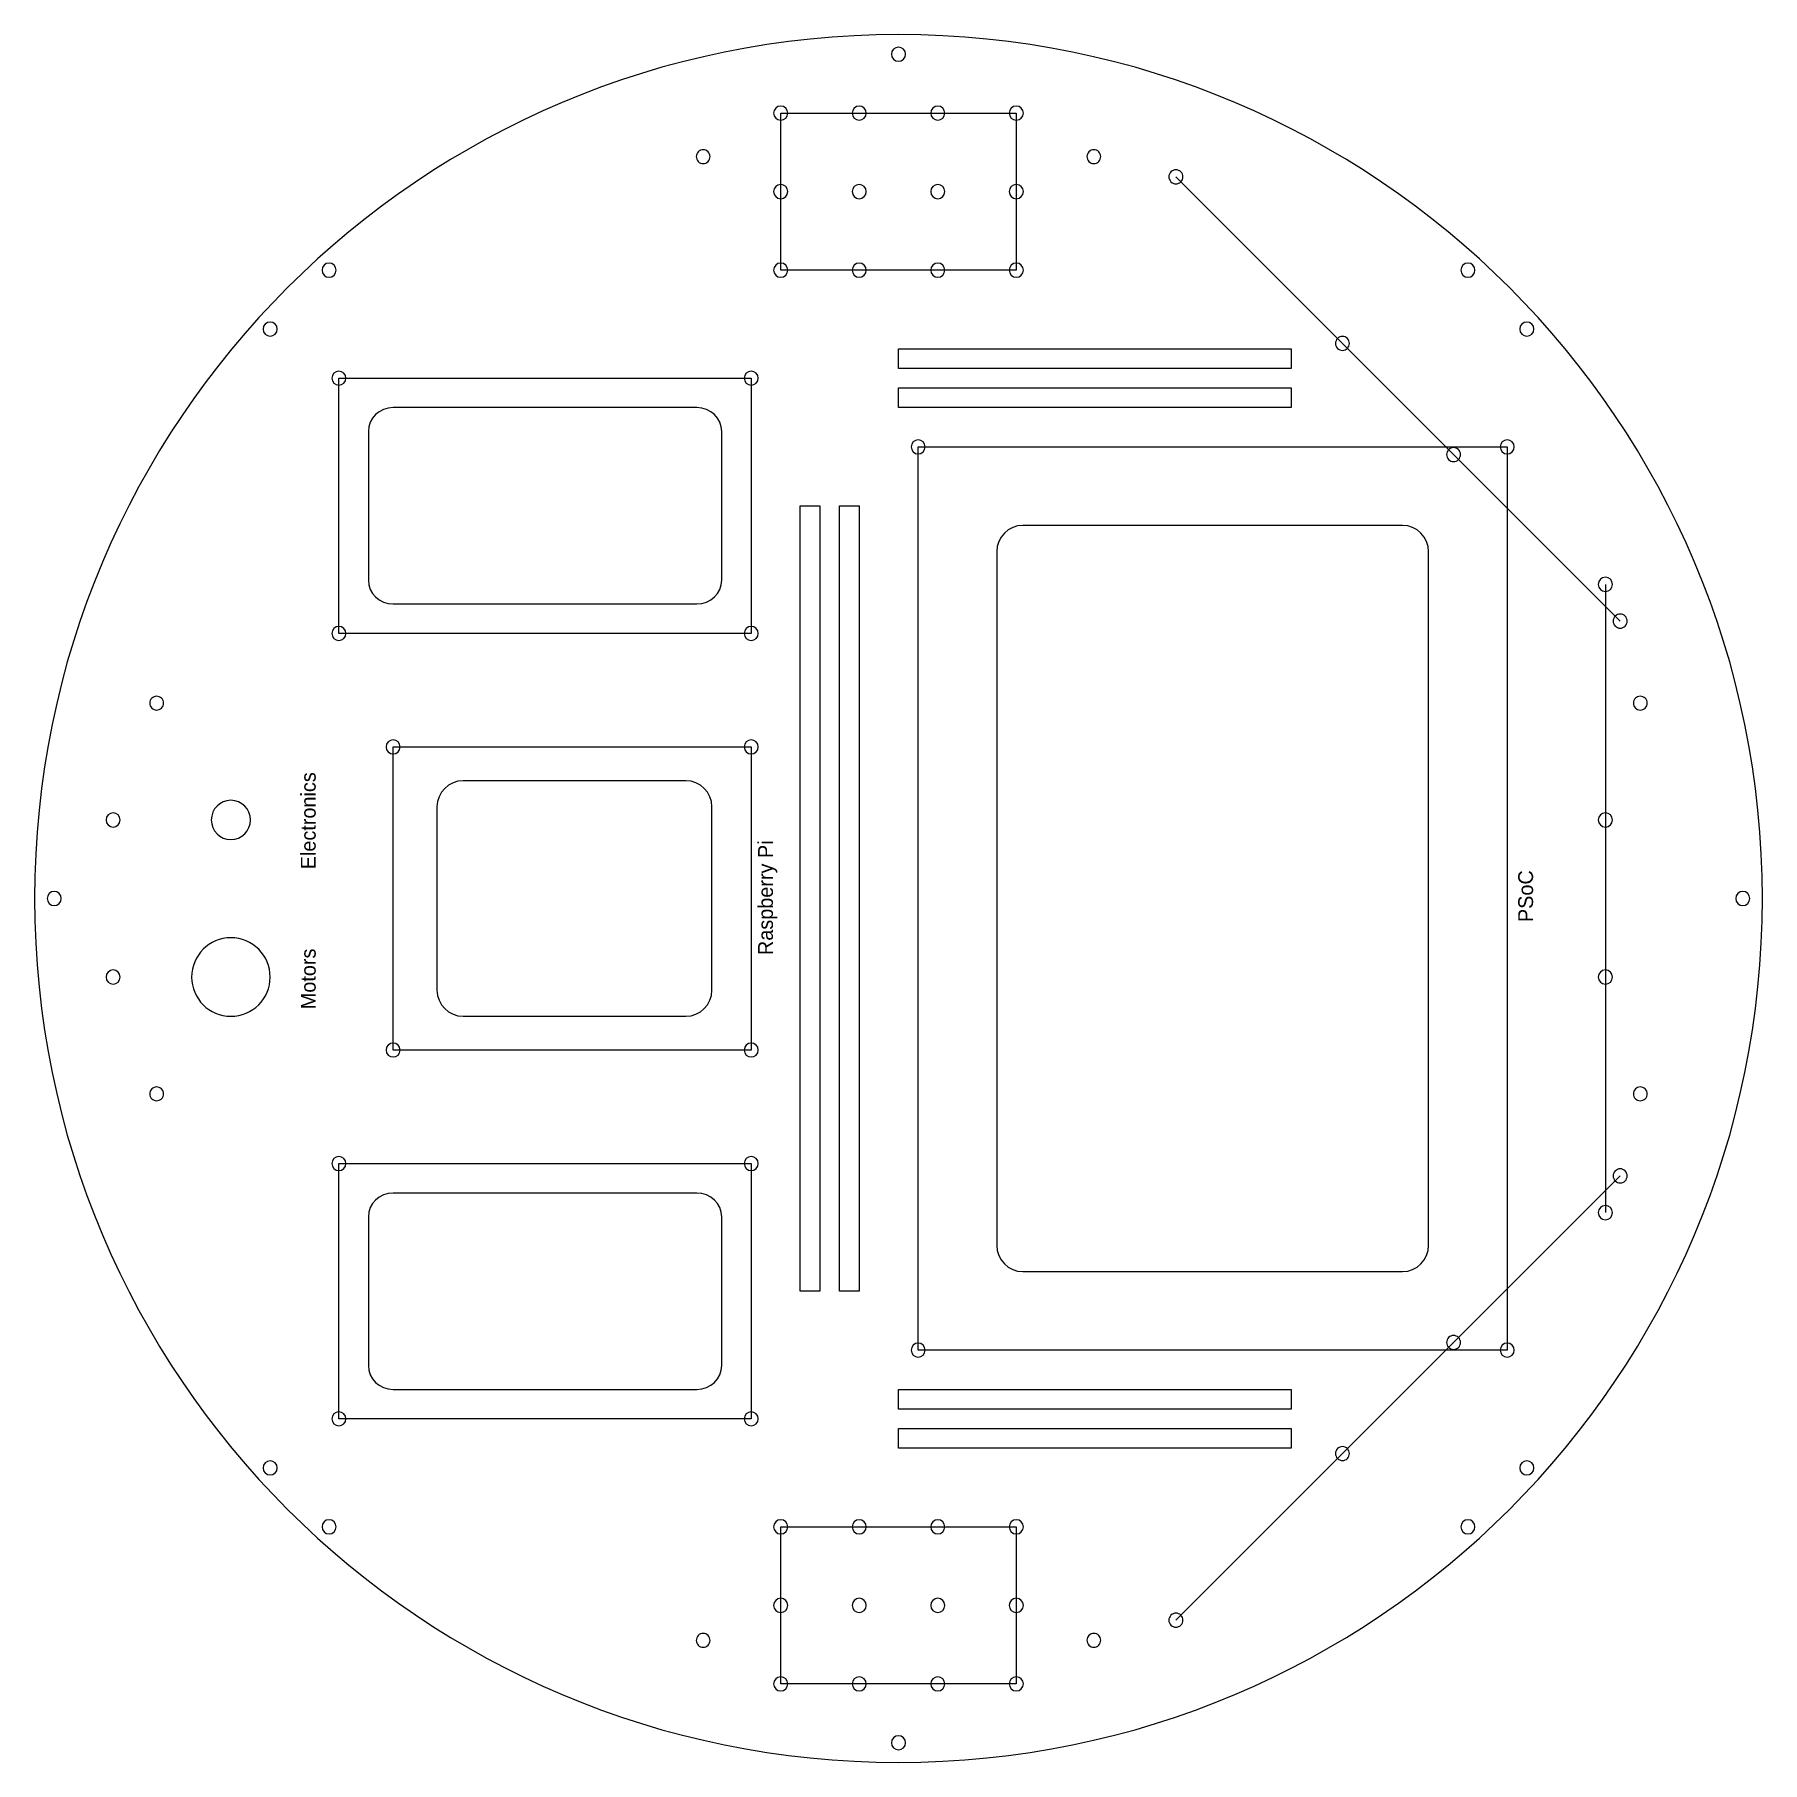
# Model space of a CAD drawing. Header units: inches. Extents: x 0.5 to 11.5, y -11.5 to -0.5.
import ezdxf

# ---------------------------------------------------------------- set-up
doc = ezdxf.new("R2010")
doc.units = ezdxf.units.IN
doc.header["$MEASUREMENT"] = 0
doc.layers.add('Layer 1', color=7, linetype='Continuous')

msp = doc.modelspace()

# ---------------------------------------------------------------- linework, layer by layer
at = {"layer": 'Layer 1', "lineweight": 0}
for points in [[(6.75, -2), (5.25, -2), (5.25, -1), (6.75, -1), (6.75, -2)], [(7.766, -1.406), (10.594, -4.234)], [(8.5, -2.625), (6, -2.625), (6, -2.5), (8.5, -2.5), (8.5, -2.625)], [(5.062, -4.312), (2.437, -4.312), (2.437, -2.688), (5.062, -2.688), (5.062, -4.312)], [(8.5, -2.875), (6, -2.875), (6, -2.75), (8.5, -2.75), (8.5, -2.875)], [(9.875, -8.875), (6.125, -8.875), (6.125, -3.125), (9.875, -3.125), (9.875, -8.875)], [(5.5, -8.5), (5.375, -8.5), (5.375, -3.5), (5.5, -3.5), (5.5, -8.5)], [(5.75, -8.5), (5.625, -8.5), (5.625, -3.5), (5.75, -3.5), (5.75, -8.5)], [(10.5, -4), (10.5, -8)], [(5.063, -6.965), (2.783, -6.965), (2.783, -5.035), (5.063, -5.035), (5.063, -6.965)], [(5.062, -9.312), (2.437, -9.312), (2.437, -7.688), (5.062, -7.688), (5.062, -9.312)], [(10.594, -7.766), (7.766, -10.594)], [(8.5, -9.25), (6, -9.25), (6, -9.125), (8.5, -9.125), (8.5, -9.25)], [(8.5, -9.5), (6, -9.5), (6, -9.375), (8.5, -9.375), (8.5, -9.5)], [(6.75, -11), (5.25, -11), (5.25, -10), (6.75, -10), (6.75, -11)]]:
    msp.add_lwpolyline(points, dxfattribs=at)
for points, knots in [([(11.5, -6), (11.5, -9.038), (9.038, -11.5), (6, -11.5), (2.962, -11.5), (0.5, -9.038), (0.5, -6), (0.5, -2.962), (2.962, -0.5), (6, -0.5), (9.038, -0.5), (11.5, -2.962), (11.5, -6)], [0, 0, 0, 0, 1, 1, 1, 2, 2, 2, 3, 3, 3, 4, 4, 4, 4]), ([(6.045, -0.625), (6.045, -0.65), (6.025, -0.67), (6, -0.67), (5.975, -0.67), (5.955, -0.65), (5.955, -0.625), (5.955, -0.6), (5.975, -0.58), (6, -0.58), (6.025, -0.58), (6.045, -0.6), (6.045, -0.625)], [0, 0, 0, 0, 1, 1, 1, 2, 2, 2, 3, 3, 3, 4, 4, 4, 4]), ([(5.295, -1), (5.295, -1.025), (5.275, -1.045), (5.25, -1.045), (5.225, -1.045), (5.205, -1.025), (5.205, -1), (5.205, -0.975), (5.225, -0.955), (5.25, -0.955), (5.275, -0.955), (5.295, -0.975), (5.295, -1)], [0, 0, 0, 0, 1, 1, 1, 2, 2, 2, 3, 3, 3, 4, 4, 4, 4]), ([(5.795, -1), (5.795, -1.025), (5.775, -1.045), (5.75, -1.045), (5.725, -1.045), (5.705, -1.025), (5.705, -1), (5.705, -0.975), (5.725, -0.955), (5.75, -0.955), (5.775, -0.955), (5.795, -0.975), (5.795, -1)], [0, 0, 0, 0, 1, 1, 1, 2, 2, 2, 3, 3, 3, 4, 4, 4, 4]), ([(6.295, -1), (6.295, -1.025), (6.275, -1.045), (6.25, -1.045), (6.225, -1.045), (6.205, -1.025), (6.205, -1), (6.205, -0.975), (6.225, -0.955), (6.25, -0.955), (6.275, -0.955), (6.295, -0.975), (6.295, -1)], [0, 0, 0, 0, 1, 1, 1, 2, 2, 2, 3, 3, 3, 4, 4, 4, 4]), ([(6.795, -1), (6.795, -1.025), (6.775, -1.045), (6.75, -1.045), (6.725, -1.045), (6.705, -1.025), (6.705, -1), (6.705, -0.975), (6.725, -0.955), (6.75, -0.955), (6.775, -0.955), (6.795, -0.975), (6.795, -1)], [0, 0, 0, 0, 1, 1, 1, 2, 2, 2, 3, 3, 3, 4, 4, 4, 4]), ([(4.788, -1.246), (4.805, -1.263), (4.805, -1.291), (4.788, -1.309), (4.77, -1.326), (4.742, -1.326), (4.725, -1.309), (4.708, -1.291), (4.708, -1.263), (4.725, -1.246), (4.742, -1.229), (4.77, -1.229), (4.788, -1.246)], [0, 0, 0, 0, 1, 1, 1, 2, 2, 2, 3, 3, 3, 4, 4, 4, 4]), ([(7.275, -1.309), (7.258, -1.326), (7.23, -1.326), (7.212, -1.309), (7.195, -1.291), (7.195, -1.263), (7.212, -1.246), (7.23, -1.229), (7.258, -1.229), (7.275, -1.246), (7.292, -1.263), (7.292, -1.291), (7.275, -1.309)], [0, 0, 0, 0, 1, 1, 1, 2, 2, 2, 3, 3, 3, 4, 4, 4, 4]), ([(7.797, -1.374), (7.815, -1.392), (7.815, -1.42), (7.797, -1.437), (7.78, -1.455), (7.752, -1.455), (7.734, -1.437), (7.717, -1.42), (7.717, -1.392), (7.734, -1.374), (7.752, -1.357), (7.78, -1.357), (7.797, -1.374)], [0, 0, 0, 0, 1, 1, 1, 2, 2, 2, 3, 3, 3, 4, 4, 4, 4]), ([(5.295, -1.5), (5.295, -1.525), (5.275, -1.545), (5.25, -1.545), (5.225, -1.545), (5.205, -1.525), (5.205, -1.5), (5.205, -1.475), (5.225, -1.455), (5.25, -1.455), (5.275, -1.455), (5.295, -1.475), (5.295, -1.5)], [0, 0, 0, 0, 1, 1, 1, 2, 2, 2, 3, 3, 3, 4, 4, 4, 4]), ([(5.795, -1.5), (5.795, -1.525), (5.775, -1.545), (5.75, -1.545), (5.725, -1.545), (5.705, -1.525), (5.705, -1.5), (5.705, -1.475), (5.725, -1.455), (5.75, -1.455), (5.775, -1.455), (5.795, -1.475), (5.795, -1.5)], [0, 0, 0, 0, 1, 1, 1, 2, 2, 2, 3, 3, 3, 4, 4, 4, 4]), ([(6.295, -1.5), (6.295, -1.525), (6.275, -1.545), (6.25, -1.545), (6.225, -1.545), (6.205, -1.525), (6.205, -1.5), (6.205, -1.475), (6.225, -1.455), (6.25, -1.455), (6.275, -1.455), (6.295, -1.475), (6.295, -1.5)], [0, 0, 0, 0, 1, 1, 1, 2, 2, 2, 3, 3, 3, 4, 4, 4, 4]), ([(6.795, -1.5), (6.795, -1.525), (6.775, -1.545), (6.75, -1.545), (6.725, -1.545), (6.705, -1.525), (6.705, -1.5), (6.705, -1.475), (6.725, -1.455), (6.75, -1.455), (6.775, -1.455), (6.795, -1.475), (6.795, -1.5)], [0, 0, 0, 0, 1, 1, 1, 2, 2, 2, 3, 3, 3, 4, 4, 4, 4]), ([(2.42, -2), (2.42, -2.025), (2.4, -2.045), (2.375, -2.045), (2.35, -2.045), (2.33, -2.025), (2.33, -2), (2.33, -1.975), (2.35, -1.955), (2.375, -1.955), (2.4, -1.955), (2.42, -1.975), (2.42, -2)], [0, 0, 0, 0, 1, 1, 1, 2, 2, 2, 3, 3, 3, 4, 4, 4, 4]), ([(5.295, -2), (5.295, -2.025), (5.275, -2.045), (5.25, -2.045), (5.225, -2.045), (5.205, -2.025), (5.205, -2), (5.205, -1.975), (5.225, -1.955), (5.25, -1.955), (5.275, -1.955), (5.295, -1.975), (5.295, -2)], [0, 0, 0, 0, 1, 1, 1, 2, 2, 2, 3, 3, 3, 4, 4, 4, 4]), ([(5.795, -2), (5.795, -2.025), (5.775, -2.045), (5.75, -2.045), (5.725, -2.045), (5.705, -2.025), (5.705, -2), (5.705, -1.975), (5.725, -1.955), (5.75, -1.955), (5.775, -1.955), (5.795, -1.975), (5.795, -2)], [0, 0, 0, 0, 1, 1, 1, 2, 2, 2, 3, 3, 3, 4, 4, 4, 4]), ([(6.295, -2), (6.295, -2.025), (6.275, -2.045), (6.25, -2.045), (6.225, -2.045), (6.205, -2.025), (6.205, -2), (6.205, -1.975), (6.225, -1.955), (6.25, -1.955), (6.275, -1.955), (6.295, -1.975), (6.295, -2)], [0, 0, 0, 0, 1, 1, 1, 2, 2, 2, 3, 3, 3, 4, 4, 4, 4]), ([(6.795, -2), (6.795, -2.025), (6.775, -2.045), (6.75, -2.045), (6.725, -2.045), (6.705, -2.025), (6.705, -2), (6.705, -1.975), (6.725, -1.955), (6.75, -1.955), (6.775, -1.955), (6.795, -1.975), (6.795, -2)], [0, 0, 0, 0, 1, 1, 1, 2, 2, 2, 3, 3, 3, 4, 4, 4, 4]), ([(9.67, -2), (9.67, -2.025), (9.65, -2.045), (9.625, -2.045), (9.6, -2.045), (9.58, -2.025), (9.58, -2), (9.58, -1.975), (9.6, -1.955), (9.625, -1.955), (9.65, -1.955), (9.67, -1.975), (9.67, -2)], [0, 0, 0, 0, 1, 1, 1, 2, 2, 2, 3, 3, 3, 4, 4, 4, 4]), ([(2.045, -2.375), (2.045, -2.4), (2.025, -2.42), (2, -2.42), (1.975, -2.42), (1.955, -2.4), (1.955, -2.375), (1.955, -2.35), (1.975, -2.33), (2, -2.33), (2.025, -2.33), (2.045, -2.35), (2.045, -2.375)], [0, 0, 0, 0, 1, 1, 1, 2, 2, 2, 3, 3, 3, 4, 4, 4, 4]), ([(8.858, -2.435), (8.875, -2.452), (8.875, -2.48), (8.858, -2.498), (8.84, -2.515), (8.812, -2.515), (8.795, -2.498), (8.778, -2.48), (8.778, -2.452), (8.795, -2.435), (8.812, -2.417), (8.84, -2.417), (8.858, -2.435)], [0, 0, 0, 0, 1, 1, 1, 2, 2, 2, 3, 3, 3, 4, 4, 4, 4]), ([(10.045, -2.375), (10.045, -2.4), (10.025, -2.42), (10, -2.42), (9.975, -2.42), (9.955, -2.4), (9.955, -2.375), (9.955, -2.35), (9.975, -2.33), (10, -2.33), (10.025, -2.33), (10.045, -2.35), (10.045, -2.375)], [0, 0, 0, 0, 1, 1, 1, 2, 2, 2, 3, 3, 3, 4, 4, 4, 4]), ([(2.482, -2.688), (2.482, -2.712), (2.462, -2.732), (2.437, -2.732), (2.413, -2.732), (2.393, -2.712), (2.393, -2.688), (2.393, -2.663), (2.413, -2.643), (2.437, -2.643), (2.462, -2.643), (2.482, -2.663), (2.482, -2.688)], [0, 0, 0, 0, 1, 1, 1, 2, 2, 2, 3, 3, 3, 4, 4, 4, 4]), ([(5.107, -2.688), (5.107, -2.712), (5.087, -2.732), (5.062, -2.732), (5.038, -2.732), (5.018, -2.712), (5.018, -2.688), (5.018, -2.663), (5.038, -2.643), (5.062, -2.643), (5.087, -2.643), (5.107, -2.663), (5.107, -2.688)], [0, 0, 0, 0, 1, 1, 1, 2, 2, 2, 3, 3, 3, 4, 4, 4, 4]), ([(4.875, -3.973), (4.875, -4.057), (4.804, -4.125), (4.717, -4.125), (4.717, -4.125), (2.783, -4.125), (2.783, -4.125), (2.695, -4.125), (2.625, -4.057), (2.625, -3.973), (2.625, -3.973), (2.625, -3.027), (2.625, -3.027), (2.625, -2.943), (2.695, -2.875), (2.783, -2.875), (2.783, -2.875), (4.717, -2.875), (4.717, -2.875), (4.804, -2.875), (4.875, -2.943), (4.875, -3.027), (4.875, -3.027), (4.875, -3.973), (4.875, -3.973)], [0, 0, 0, 0, 1, 1, 1, 2, 2, 2, 3, 3, 3, 4, 4, 4, 5, 5, 5, 6, 6, 6, 7, 7, 7, 8, 8, 8, 8]), ([(6.17, -3.125), (6.17, -3.15), (6.15, -3.17), (6.125, -3.17), (6.1, -3.17), (6.081, -3.15), (6.081, -3.125), (6.081, -3.1), (6.1, -3.08), (6.125, -3.08), (6.15, -3.08), (6.17, -3.1), (6.17, -3.125)], [0, 0, 0, 0, 1, 1, 1, 2, 2, 2, 3, 3, 3, 4, 4, 4, 4]), ([(9.565, -3.142), (9.582, -3.16), (9.582, -3.188), (9.565, -3.205), (9.548, -3.223), (9.52, -3.223), (9.502, -3.205), (9.485, -3.188), (9.485, -3.16), (9.502, -3.142), (9.52, -3.125), (9.548, -3.125), (9.565, -3.142)], [0, 0, 0, 0, 1, 1, 1, 2, 2, 2, 3, 3, 3, 4, 4, 4, 4]), ([(9.92, -3.125), (9.92, -3.15), (9.9, -3.17), (9.875, -3.17), (9.85, -3.17), (9.83, -3.15), (9.83, -3.125), (9.83, -3.1), (9.85, -3.08), (9.875, -3.08), (9.9, -3.08), (9.92, -3.1), (9.92, -3.125)], [0, 0, 0, 0, 1, 1, 1, 2, 2, 2, 3, 3, 3, 4, 4, 4, 4]), ([(9.375, -8.208), (9.375, -8.3), (9.3, -8.375), (9.208, -8.375), (9.208, -8.375), (6.792, -8.375), (6.792, -8.375), (6.7, -8.375), (6.625, -8.3), (6.625, -8.208), (6.625, -8.208), (6.625, -3.792), (6.625, -3.792), (6.625, -3.7), (6.7, -3.625), (6.792, -3.625), (6.792, -3.625), (9.208, -3.625), (9.208, -3.625), (9.3, -3.625), (9.375, -3.7), (9.375, -3.792), (9.375, -3.792), (9.375, -8.208), (9.375, -8.208)], [0, 0, 0, 0, 1, 1, 1, 2, 2, 2, 3, 3, 3, 4, 4, 4, 5, 5, 5, 6, 6, 6, 7, 7, 7, 8, 8, 8, 8]), ([(10.545, -4), (10.545, -4.025), (10.525, -4.045), (10.5, -4.045), (10.475, -4.045), (10.455, -4.025), (10.455, -4), (10.455, -3.975), (10.475, -3.955), (10.5, -3.955), (10.525, -3.955), (10.545, -3.975), (10.545, -4)], [0, 0, 0, 0, 1, 1, 1, 2, 2, 2, 3, 3, 3, 4, 4, 4, 4]), ([(2.482, -4.312), (2.482, -4.337), (2.462, -4.357), (2.437, -4.357), (2.413, -4.357), (2.393, -4.337), (2.393, -4.312), (2.393, -4.288), (2.413, -4.268), (2.437, -4.268), (2.462, -4.268), (2.482, -4.288), (2.482, -4.312)], [0, 0, 0, 0, 1, 1, 1, 2, 2, 2, 3, 3, 3, 4, 4, 4, 4]), ([(5.107, -4.312), (5.107, -4.337), (5.087, -4.357), (5.062, -4.357), (5.038, -4.357), (5.018, -4.337), (5.018, -4.312), (5.018, -4.288), (5.038, -4.268), (5.062, -4.268), (5.087, -4.268), (5.107, -4.288), (5.107, -4.312)], [0, 0, 0, 0, 1, 1, 1, 2, 2, 2, 3, 3, 3, 4, 4, 4, 4]), ([(10.626, -4.203), (10.643, -4.22), (10.643, -4.248), (10.626, -4.266), (10.608, -4.283), (10.58, -4.283), (10.563, -4.266), (10.545, -4.248), (10.545, -4.22), (10.563, -4.203), (10.58, -4.185), (10.608, -4.185), (10.626, -4.203)], [0, 0, 0, 0, 1, 1, 1, 2, 2, 2, 3, 3, 3, 4, 4, 4, 4]), ([(1.309, -4.725), (1.326, -4.742), (1.326, -4.77), (1.309, -4.788), (1.291, -4.805), (1.263, -4.805), (1.246, -4.788), (1.229, -4.77), (1.229, -4.742), (1.246, -4.725), (1.263, -4.708), (1.291, -4.708), (1.309, -4.725)], [0, 0, 0, 0, 1, 1, 1, 2, 2, 2, 3, 3, 3, 4, 4, 4, 4]), ([(10.754, -4.788), (10.737, -4.805), (10.708, -4.805), (10.691, -4.788), (10.674, -4.77), (10.674, -4.742), (10.691, -4.725), (10.708, -4.708), (10.737, -4.708), (10.754, -4.725), (10.771, -4.742), (10.771, -4.77), (10.754, -4.788)], [0, 0, 0, 0, 1, 1, 1, 2, 2, 2, 3, 3, 3, 4, 4, 4, 4]), ([(2.827, -5.035), (2.827, -5.06), (2.807, -5.08), (2.783, -5.08), (2.758, -5.08), (2.738, -5.06), (2.738, -5.035), (2.738, -5.01), (2.758, -4.99), (2.783, -4.99), (2.807, -4.99), (2.827, -5.01), (2.827, -5.035)], [0, 0, 0, 0, 1, 1, 1, 2, 2, 2, 3, 3, 3, 4, 4, 4, 4]), ([(5.107, -5.035), (5.107, -5.06), (5.087, -5.08), (5.063, -5.08), (5.038, -5.08), (5.018, -5.06), (5.018, -5.035), (5.018, -5.01), (5.038, -4.99), (5.063, -4.99), (5.087, -4.99), (5.107, -5.01), (5.107, -5.035)], [0, 0, 0, 0, 1, 1, 1, 2, 2, 2, 3, 3, 3, 4, 4, 4, 4]), ([(4.812, -6.583), (4.812, -6.675), (4.738, -6.75), (4.646, -6.75), (4.646, -6.75), (3.229, -6.75), (3.229, -6.75), (3.137, -6.75), (3.062, -6.675), (3.062, -6.583), (3.062, -6.583), (3.062, -5.417), (3.062, -5.417), (3.062, -5.325), (3.137, -5.25), (3.229, -5.25), (3.229, -5.25), (4.646, -5.25), (4.646, -5.25), (4.738, -5.25), (4.812, -5.325), (4.812, -5.417), (4.812, -5.417), (4.812, -6.583), (4.812, -6.583)], [0, 0, 0, 0, 1, 1, 1, 2, 2, 2, 3, 3, 3, 4, 4, 4, 5, 5, 5, 6, 6, 6, 7, 7, 7, 8, 8, 8, 8]), ([(1.875, -5.5), (1.875, -5.569), (1.819, -5.625), (1.75, -5.625), (1.681, -5.625), (1.625, -5.569), (1.625, -5.5), (1.625, -5.431), (1.681, -5.375), (1.75, -5.375), (1.819, -5.375), (1.875, -5.431), (1.875, -5.5)], [0, 0, 0, 0, 1, 1, 1, 2, 2, 2, 3, 3, 3, 4, 4, 4, 4]), ([(1.045, -5.5), (1.045, -5.525), (1.025, -5.545), (1, -5.545), (0.975, -5.545), (0.955, -5.525), (0.955, -5.5), (0.955, -5.475), (0.975, -5.455), (1, -5.455), (1.025, -5.455), (1.045, -5.475), (1.045, -5.5)], [0, 0, 0, 0, 1, 1, 1, 2, 2, 2, 3, 3, 3, 4, 4, 4, 4]), ([(10.545, -5.5), (10.545, -5.525), (10.525, -5.545), (10.5, -5.545), (10.475, -5.545), (10.455, -5.525), (10.455, -5.5), (10.455, -5.475), (10.475, -5.455), (10.5, -5.455), (10.525, -5.455), (10.545, -5.475), (10.545, -5.5)], [0, 0, 0, 0, 1, 1, 1, 2, 2, 2, 3, 3, 3, 4, 4, 4, 4]), ([(0.67, -6), (0.67, -6.025), (0.65, -6.045), (0.625, -6.045), (0.6, -6.045), (0.58, -6.025), (0.58, -6), (0.58, -5.975), (0.6, -5.955), (0.625, -5.955), (0.65, -5.955), (0.67, -5.975), (0.67, -6)], [0, 0, 0, 0, 1, 1, 1, 2, 2, 2, 3, 3, 3, 4, 4, 4, 4]), ([(11.42, -6), (11.42, -6.025), (11.4, -6.045), (11.375, -6.045), (11.35, -6.045), (11.33, -6.025), (11.33, -6), (11.33, -5.975), (11.35, -5.955), (11.375, -5.955), (11.4, -5.955), (11.42, -5.975), (11.42, -6)], [0, 0, 0, 0, 1, 1, 1, 2, 2, 2, 3, 3, 3, 4, 4, 4, 4]), ([(2, -6.5), (2, -6.638), (1.888, -6.75), (1.75, -6.75), (1.612, -6.75), (1.5, -6.638), (1.5, -6.5), (1.5, -6.362), (1.612, -6.25), (1.75, -6.25), (1.888, -6.25), (2, -6.362), (2, -6.5)], [0, 0, 0, 0, 1, 1, 1, 2, 2, 2, 3, 3, 3, 4, 4, 4, 4]), ([(1.045, -6.5), (1.045, -6.525), (1.025, -6.545), (1, -6.545), (0.975, -6.545), (0.955, -6.525), (0.955, -6.5), (0.955, -6.475), (0.975, -6.455), (1, -6.455), (1.025, -6.455), (1.045, -6.475), (1.045, -6.5)], [0, 0, 0, 0, 1, 1, 1, 2, 2, 2, 3, 3, 3, 4, 4, 4, 4]), ([(10.545, -6.5), (10.545, -6.525), (10.525, -6.545), (10.5, -6.545), (10.475, -6.545), (10.455, -6.525), (10.455, -6.5), (10.455, -6.475), (10.475, -6.455), (10.5, -6.455), (10.525, -6.455), (10.545, -6.475), (10.545, -6.5)], [0, 0, 0, 0, 1, 1, 1, 2, 2, 2, 3, 3, 3, 4, 4, 4, 4]), ([(2.827, -6.965), (2.827, -6.99), (2.807, -7.009), (2.783, -7.009), (2.758, -7.009), (2.738, -6.99), (2.738, -6.965), (2.738, -6.94), (2.758, -6.92), (2.783, -6.92), (2.807, -6.92), (2.827, -6.94), (2.827, -6.965)], [0, 0, 0, 0, 1, 1, 1, 2, 2, 2, 3, 3, 3, 4, 4, 4, 4]), ([(5.107, -6.965), (5.107, -6.99), (5.087, -7.009), (5.063, -7.009), (5.038, -7.009), (5.018, -6.99), (5.018, -6.965), (5.018, -6.94), (5.038, -6.92), (5.063, -6.92), (5.087, -6.92), (5.107, -6.94), (5.107, -6.965)], [0, 0, 0, 0, 1, 1, 1, 2, 2, 2, 3, 3, 3, 4, 4, 4, 4]), ([(1.309, -7.275), (1.291, -7.292), (1.263, -7.292), (1.246, -7.275), (1.229, -7.258), (1.229, -7.23), (1.246, -7.212), (1.263, -7.195), (1.291, -7.195), (1.309, -7.212), (1.326, -7.23), (1.326, -7.258), (1.309, -7.275)], [0, 0, 0, 0, 1, 1, 1, 2, 2, 2, 3, 3, 3, 4, 4, 4, 4]), ([(10.754, -7.212), (10.771, -7.23), (10.771, -7.258), (10.754, -7.275), (10.737, -7.292), (10.708, -7.292), (10.691, -7.275), (10.674, -7.258), (10.674, -7.23), (10.691, -7.212), (10.708, -7.195), (10.737, -7.195), (10.754, -7.212)], [0, 0, 0, 0, 1, 1, 1, 2, 2, 2, 3, 3, 3, 4, 4, 4, 4]), ([(2.482, -7.688), (2.482, -7.712), (2.462, -7.732), (2.437, -7.732), (2.413, -7.732), (2.393, -7.712), (2.393, -7.688), (2.393, -7.663), (2.413, -7.643), (2.437, -7.643), (2.462, -7.643), (2.482, -7.663), (2.482, -7.688)], [0, 0, 0, 0, 1, 1, 1, 2, 2, 2, 3, 3, 3, 4, 4, 4, 4]), ([(5.107, -7.688), (5.107, -7.712), (5.087, -7.732), (5.062, -7.732), (5.038, -7.732), (5.018, -7.712), (5.018, -7.688), (5.018, -7.663), (5.038, -7.643), (5.062, -7.643), (5.087, -7.643), (5.107, -7.663), (5.107, -7.688)], [0, 0, 0, 0, 1, 1, 1, 2, 2, 2, 3, 3, 3, 4, 4, 4, 4]), ([(10.626, -7.797), (10.608, -7.815), (10.58, -7.815), (10.563, -7.797), (10.545, -7.78), (10.545, -7.752), (10.563, -7.734), (10.58, -7.717), (10.608, -7.717), (10.626, -7.734), (10.643, -7.752), (10.643, -7.78), (10.626, -7.797)], [0, 0, 0, 0, 1, 1, 1, 2, 2, 2, 3, 3, 3, 4, 4, 4, 4]), ([(4.875, -8.973), (4.875, -9.057), (4.804, -9.125), (4.717, -9.125), (4.717, -9.125), (2.783, -9.125), (2.783, -9.125), (2.695, -9.125), (2.625, -9.057), (2.625, -8.973), (2.625, -8.973), (2.625, -8.027), (2.625, -8.027), (2.625, -7.943), (2.695, -7.875), (2.783, -7.875), (2.783, -7.875), (4.717, -7.875), (4.717, -7.875), (4.804, -7.875), (4.875, -7.943), (4.875, -8.027), (4.875, -8.027), (4.875, -8.973), (4.875, -8.973)], [0, 0, 0, 0, 1, 1, 1, 2, 2, 2, 3, 3, 3, 4, 4, 4, 5, 5, 5, 6, 6, 6, 7, 7, 7, 8, 8, 8, 8]), ([(10.545, -8), (10.545, -8.025), (10.525, -8.045), (10.5, -8.045), (10.475, -8.045), (10.455, -8.025), (10.455, -8), (10.455, -7.975), (10.475, -7.955), (10.5, -7.955), (10.525, -7.955), (10.545, -7.975), (10.545, -8)], [0, 0, 0, 0, 1, 1, 1, 2, 2, 2, 3, 3, 3, 4, 4, 4, 4]), ([(9.565, -8.858), (9.548, -8.875), (9.519, -8.875), (9.502, -8.858), (9.485, -8.841), (9.485, -8.812), (9.502, -8.795), (9.519, -8.778), (9.548, -8.778), (9.565, -8.795), (9.582, -8.812), (9.582, -8.841), (9.565, -8.858)], [0, 0, 0, 0, 1, 1, 1, 2, 2, 2, 3, 3, 3, 4, 4, 4, 4]), ([(6.17, -8.875), (6.17, -8.9), (6.15, -8.92), (6.125, -8.92), (6.1, -8.92), (6.081, -8.9), (6.081, -8.875), (6.081, -8.85), (6.1, -8.83), (6.125, -8.83), (6.15, -8.83), (6.17, -8.85), (6.17, -8.875)], [0, 0, 0, 0, 1, 1, 1, 2, 2, 2, 3, 3, 3, 4, 4, 4, 4]), ([(9.92, -8.875), (9.92, -8.9), (9.9, -8.92), (9.875, -8.92), (9.85, -8.92), (9.83, -8.9), (9.83, -8.875), (9.83, -8.85), (9.85, -8.83), (9.875, -8.83), (9.9, -8.83), (9.92, -8.85), (9.92, -8.875)], [0, 0, 0, 0, 1, 1, 1, 2, 2, 2, 3, 3, 3, 4, 4, 4, 4]), ([(2.482, -9.312), (2.482, -9.337), (2.462, -9.357), (2.437, -9.357), (2.413, -9.357), (2.393, -9.337), (2.393, -9.312), (2.393, -9.288), (2.413, -9.268), (2.437, -9.268), (2.462, -9.268), (2.482, -9.288), (2.482, -9.312)], [0, 0, 0, 0, 1, 1, 1, 2, 2, 2, 3, 3, 3, 4, 4, 4, 4]), ([(5.107, -9.312), (5.107, -9.337), (5.087, -9.357), (5.062, -9.357), (5.038, -9.357), (5.018, -9.337), (5.018, -9.312), (5.018, -9.288), (5.038, -9.268), (5.062, -9.268), (5.087, -9.268), (5.107, -9.288), (5.107, -9.312)], [0, 0, 0, 0, 1, 1, 1, 2, 2, 2, 3, 3, 3, 4, 4, 4, 4]), ([(8.858, -9.565), (8.841, -9.582), (8.812, -9.582), (8.795, -9.565), (8.778, -9.548), (8.778, -9.519), (8.795, -9.502), (8.812, -9.485), (8.841, -9.485), (8.858, -9.502), (8.875, -9.519), (8.875, -9.548), (8.858, -9.565)], [0, 0, 0, 0, 1, 1, 1, 2, 2, 2, 3, 3, 3, 4, 4, 4, 4]), ([(2.045, -9.625), (2.045, -9.65), (2.025, -9.67), (2, -9.67), (1.975, -9.67), (1.955, -9.65), (1.955, -9.625), (1.955, -9.6), (1.975, -9.58), (2, -9.58), (2.025, -9.58), (2.045, -9.6), (2.045, -9.625)], [0, 0, 0, 0, 1, 1, 1, 2, 2, 2, 3, 3, 3, 4, 4, 4, 4]), ([(10.045, -9.625), (10.045, -9.65), (10.025, -9.67), (10, -9.67), (9.975, -9.67), (9.955, -9.65), (9.955, -9.625), (9.955, -9.6), (9.975, -9.58), (10, -9.58), (10.025, -9.58), (10.045, -9.6), (10.045, -9.625)], [0, 0, 0, 0, 1, 1, 1, 2, 2, 2, 3, 3, 3, 4, 4, 4, 4]), ([(2.42, -10), (2.42, -10.025), (2.4, -10.045), (2.375, -10.045), (2.35, -10.045), (2.33, -10.025), (2.33, -10), (2.33, -9.975), (2.35, -9.955), (2.375, -9.955), (2.4, -9.955), (2.42, -9.975), (2.42, -10)], [0, 0, 0, 0, 1, 1, 1, 2, 2, 2, 3, 3, 3, 4, 4, 4, 4]), ([(5.295, -10), (5.295, -10.025), (5.275, -10.045), (5.25, -10.045), (5.225, -10.045), (5.205, -10.025), (5.205, -10), (5.205, -9.975), (5.225, -9.955), (5.25, -9.955), (5.275, -9.955), (5.295, -9.975), (5.295, -10)], [0, 0, 0, 0, 1, 1, 1, 2, 2, 2, 3, 3, 3, 4, 4, 4, 4]), ([(5.795, -10), (5.795, -10.025), (5.775, -10.045), (5.75, -10.045), (5.725, -10.045), (5.705, -10.025), (5.705, -10), (5.705, -9.975), (5.725, -9.955), (5.75, -9.955), (5.775, -9.955), (5.795, -9.975), (5.795, -10)], [0, 0, 0, 0, 1, 1, 1, 2, 2, 2, 3, 3, 3, 4, 4, 4, 4]), ([(6.295, -10), (6.295, -10.025), (6.275, -10.045), (6.25, -10.045), (6.225, -10.045), (6.205, -10.025), (6.205, -10), (6.205, -9.975), (6.225, -9.955), (6.25, -9.955), (6.275, -9.955), (6.295, -9.975), (6.295, -10)], [0, 0, 0, 0, 1, 1, 1, 2, 2, 2, 3, 3, 3, 4, 4, 4, 4]), ([(6.795, -10), (6.795, -10.025), (6.775, -10.045), (6.75, -10.045), (6.725, -10.045), (6.705, -10.025), (6.705, -10), (6.705, -9.975), (6.725, -9.955), (6.75, -9.955), (6.775, -9.955), (6.795, -9.975), (6.795, -10)], [0, 0, 0, 0, 1, 1, 1, 2, 2, 2, 3, 3, 3, 4, 4, 4, 4]), ([(9.67, -10), (9.67, -10.025), (9.65, -10.045), (9.625, -10.045), (9.6, -10.045), (9.58, -10.025), (9.58, -10), (9.58, -9.975), (9.6, -9.955), (9.625, -9.955), (9.65, -9.955), (9.67, -9.975), (9.67, -10)], [0, 0, 0, 0, 1, 1, 1, 2, 2, 2, 3, 3, 3, 4, 4, 4, 4]), ([(5.295, -10.5), (5.295, -10.525), (5.275, -10.545), (5.25, -10.545), (5.225, -10.545), (5.205, -10.525), (5.205, -10.5), (5.205, -10.475), (5.225, -10.455), (5.25, -10.455), (5.275, -10.455), (5.295, -10.475), (5.295, -10.5)], [0, 0, 0, 0, 1, 1, 1, 2, 2, 2, 3, 3, 3, 4, 4, 4, 4]), ([(5.795, -10.5), (5.795, -10.525), (5.775, -10.545), (5.75, -10.545), (5.725, -10.545), (5.705, -10.525), (5.705, -10.5), (5.705, -10.475), (5.725, -10.455), (5.75, -10.455), (5.775, -10.455), (5.795, -10.475), (5.795, -10.5)], [0, 0, 0, 0, 1, 1, 1, 2, 2, 2, 3, 3, 3, 4, 4, 4, 4]), ([(6.295, -10.5), (6.295, -10.525), (6.275, -10.545), (6.25, -10.545), (6.225, -10.545), (6.205, -10.525), (6.205, -10.5), (6.205, -10.475), (6.225, -10.455), (6.25, -10.455), (6.275, -10.455), (6.295, -10.475), (6.295, -10.5)], [0, 0, 0, 0, 1, 1, 1, 2, 2, 2, 3, 3, 3, 4, 4, 4, 4]), ([(6.795, -10.5), (6.795, -10.525), (6.775, -10.545), (6.75, -10.545), (6.725, -10.545), (6.705, -10.525), (6.705, -10.5), (6.705, -10.475), (6.725, -10.455), (6.75, -10.455), (6.775, -10.455), (6.795, -10.475), (6.795, -10.5)], [0, 0, 0, 0, 1, 1, 1, 2, 2, 2, 3, 3, 3, 4, 4, 4, 4]), ([(7.797, -10.626), (7.78, -10.643), (7.752, -10.643), (7.734, -10.626), (7.717, -10.608), (7.717, -10.58), (7.734, -10.563), (7.752, -10.545), (7.78, -10.545), (7.797, -10.563), (7.815, -10.58), (7.815, -10.608), (7.797, -10.626)], [0, 0, 0, 0, 1, 1, 1, 2, 2, 2, 3, 3, 3, 4, 4, 4, 4]), ([(4.788, -10.754), (4.77, -10.771), (4.742, -10.771), (4.725, -10.754), (4.708, -10.737), (4.708, -10.709), (4.725, -10.691), (4.742, -10.674), (4.77, -10.674), (4.788, -10.691), (4.805, -10.709), (4.805, -10.737), (4.788, -10.754)], [0, 0, 0, 0, 1, 1, 1, 2, 2, 2, 3, 3, 3, 4, 4, 4, 4]), ([(7.275, -10.691), (7.292, -10.708), (7.292, -10.737), (7.275, -10.754), (7.258, -10.771), (7.23, -10.771), (7.212, -10.754), (7.195, -10.737), (7.195, -10.708), (7.212, -10.691), (7.23, -10.674), (7.258, -10.674), (7.275, -10.691)], [0, 0, 0, 0, 1, 1, 1, 2, 2, 2, 3, 3, 3, 4, 4, 4, 4]), ([(5.295, -11), (5.295, -11.025), (5.275, -11.045), (5.25, -11.045), (5.225, -11.045), (5.205, -11.025), (5.205, -11), (5.205, -10.975), (5.225, -10.955), (5.25, -10.955), (5.275, -10.955), (5.295, -10.975), (5.295, -11)], [0, 0, 0, 0, 1, 1, 1, 2, 2, 2, 3, 3, 3, 4, 4, 4, 4]), ([(5.795, -11), (5.795, -11.025), (5.775, -11.045), (5.75, -11.045), (5.725, -11.045), (5.705, -11.025), (5.705, -11), (5.705, -10.975), (5.725, -10.955), (5.75, -10.955), (5.775, -10.955), (5.795, -10.975), (5.795, -11)], [0, 0, 0, 0, 1, 1, 1, 2, 2, 2, 3, 3, 3, 4, 4, 4, 4]), ([(6.295, -11), (6.295, -11.025), (6.275, -11.045), (6.25, -11.045), (6.225, -11.045), (6.205, -11.025), (6.205, -11), (6.205, -10.975), (6.225, -10.955), (6.25, -10.955), (6.275, -10.955), (6.295, -10.975), (6.295, -11)], [0, 0, 0, 0, 1, 1, 1, 2, 2, 2, 3, 3, 3, 4, 4, 4, 4]), ([(6.795, -11), (6.795, -11.025), (6.775, -11.045), (6.75, -11.045), (6.725, -11.045), (6.705, -11.025), (6.705, -11), (6.705, -10.975), (6.725, -10.955), (6.75, -10.955), (6.775, -10.955), (6.795, -10.975), (6.795, -11)], [0, 0, 0, 0, 1, 1, 1, 2, 2, 2, 3, 3, 3, 4, 4, 4, 4]), ([(6.045, -11.375), (6.045, -11.4), (6.025, -11.42), (6, -11.42), (5.975, -11.42), (5.955, -11.4), (5.955, -11.375), (5.955, -11.35), (5.975, -11.33), (6, -11.33), (6.025, -11.33), (6.045, -11.35), (6.045, -11.375)], [0, 0, 0, 0, 1, 1, 1, 2, 2, 2, 3, 3, 3, 4, 4, 4, 4])]:
    msp.add_open_spline(points, degree=3, knots=knots, dxfattribs=at)

# ---------------------------------------------------------------- texts
at = {"layer": 'Layer 1', "color": 7, "true_color": 0xffffff, "char_height": 0.09444, "attachment_point": 7, "rotation": 90}
for s, insert in [('\\fMyriad Pro|b0|i0|c0|p34;\\W1;Electronics', (2.291, -5.814)), ('\\fMyriad Pro|b0|i0|c0|p34;\\W1;Raspberry Pi', (5.229, -6.36)), ('\\fMyriad Pro|b0|i0|c0|p34;\\W1;PSoC', (10.041, -6.15)), ('\\fMyriad Pro|b0|i0|c0|p34;\\W1;Motors', (2.291, -6.705))]:
    msp.add_mtext(s, dxfattribs=dict(at, insert=insert))

doc.saveas('drawing.dxf')
